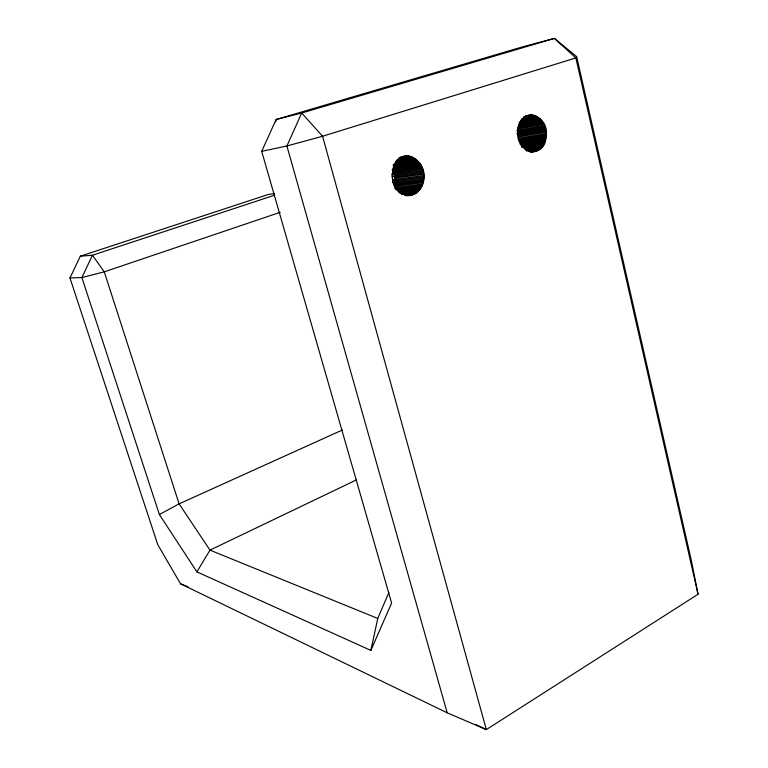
<?xml version="1.0" encoding="UTF-8"?>
<svg xmlns="http://www.w3.org/2000/svg" width="768" height="768" viewBox="0 0 768 768"><rect width="100%" height="100%" fill="white"/><g stroke="black" fill="none" stroke-linecap="round" stroke-linejoin="round"><path stroke-width="1.15" d="M423.293 182.592L394.474 186.461L395.078 178.205L392.246 169.498L421.046 165.024C428.563 177.139 421.68 198 404.803 195.523M546.125 135.677C549.638 114 518.371 106.032 517.997 131.04C514.493 152.746 545.75 160.627 546.125 135.677L518.486 140.256M275.702 121.824L276.125 119.51L523.766 46.502L554.381 38.4L576.634 56.573L691.613 561.706L698.035 594.25L486.336 729.6L447.206 712.819L180.547 583.824L157.747 544.608L69.965 277.968L80.323 256.195L268.262 194.486L274.176 193.613M274.522 195.226L92.458 255.235L81.888 277.546L159.389 514.541L196.896 571.872L370.867 650.4L377.76 618.451L388.934 592.397M370.867 650.4L391.613 603.053L261.706 151.334L276.125 119.51L301.699 113.021L554.381 38.4L575.866 57.926L698.035 594.25M576.634 56.573L575.866 57.926L322.57 136.253L286.886 145.987L261.706 151.334M196.896 571.872L209.971 550.128L356.275 479.981M159.389 514.541L179.107 503.856L342.317 430.022M421.046 165.024C394.205 131.376 376.598 200.573 413.078 194.458M280.195 212.314L104.266 271.843L81.888 277.546L69.965 277.968M525.312 115.843L530.486 114.912M525.802 115.978L531.523 114.893M525.398 116.237L532.262 114.931M523.987 116.794L533.146 115.056M523.718 117.197L534.029 115.238M523.44 117.667L534.902 115.507M523.152 118.214L535.757 115.834M521.693 119.04L536.602 116.237M521.366 119.712L537.427 116.707M521.021 120.451L538.234 117.235M520.646 121.248L539.021 117.83M519.091 122.314L539.77 118.493M519.811 123.014L540.499 119.203M519.341 123.974L541.181 119.971M518.842 124.982L541.843 120.797M518.304 126.038L542.458 121.67M517.718 127.133L543.024 122.582M518.246 128.064L543.562 123.542M517.498 129.082L543.965 124.368M516.854 130.445L544.483 125.568M517.248 131.472L544.877 126.624M517.584 132.528L545.213 127.709M516.72 133.795L545.51 128.813M518.102 134.688L545.741 129.946M518.285 135.792L545.933 131.078M518.419 136.906L546.058 132.23M401.722 156.874L406.022 156.182M400.301 157.277L407.146 156.115M399.955 157.526L408.154 156.144M398.88 157.978L409.162 156.25M518.506 138.211L546.144 133.565M398.784 158.362L410.218 156.442M398.573 158.794L411.158 156.691M518.515 139.142L546.154 134.525M397.248 159.504L412.138 157.018M397.056 160.09L413.098 157.43M395.894 161.05L414.24 158.016M519.552 141.168L546.029 136.81M395.453 161.664L414.96 158.448M395.194 162.451L415.853 159.062M519.408 142.262L545.885 137.933M394.886 163.296L416.707 159.744M520.368 143.146L545.693 139.037M393.408 164.39L417.542 160.493M520.118 144.202L545.443 140.122M393.034 165.35L418.33 161.29M520.973 145.046L545.146 141.178M393.763 166.176L419.078 162.144M521.779 145.872L544.79 142.205M521.386 146.842L544.387 143.203M393.312 167.242L419.779 163.056M522.086 147.59L543.936 144.154M392.803 168.346L420.432 164.016M523.901 148.128L543.437 145.066M524.515 148.8L542.899 145.93M525.082 149.424L542.314 146.755M392.803 170.506L421.603 166.07M525.619 150L541.69 147.523M526.109 150.518L541.027 148.234M526.57 150.989L540.336 148.886M393.293 171.552L422.112 167.155M528.259 151.133L539.731 149.386M528.528 151.574L538.848 150.01M530.035 151.69L538.061 150.47M393.734 172.627L422.563 168.269M531.523 151.738L537.254 150.874M530.525 152.16L536.419 151.2M530.995 152.15L535.574 151.459M394.195 173.462L391.91 173.808L393.082 182.746L395.366 182.429M394.128 173.731L422.957 169.411M394.349 174.902L423.178 170.621M394.733 176.006L423.571 171.773M392.458 176.765L394.742 176.429M394.944 177.168L423.782 172.973M395.078 178.205L423.926 174.048M392.851 179.75L396.278 179.261M395.194 179.52L424.032 175.411M395.222 180.701L424.061 176.63M395.194 181.882L424.032 177.85M395.098 183.11L423.936 179.126M394.954 184.205L423.782 180.259M394.742 185.338L423.571 181.44M395.213 187.632L422.87 183.965M394.915 188.458L422.563 184.819M395.626 189.341L422.112 185.885M397.43 190.042L421.603 186.912M398.035 190.848L421.046 187.891M398.582 191.606L420.442 188.832M399.091 192.326L419.779 189.715M399.542 192.989L419.078 190.541M401.107 193.459L418.33 191.318M401.482 194.016L417.542 192.029M401.808 194.515L416.717 192.682M404.4 194.669L415.862 193.258M404.659 195.034L414.97 193.776M404.899 195.331L414.058 194.218M407.386 195.466L412.147 194.89M408.797 195.398L411.178 195.11M80.323 256.195L92.458 255.235L104.266 271.843L179.107 503.856L209.971 550.128L377.76 618.451M180.547 583.824L187.949 586.723M475.555 724.416L486.336 729.6L322.57 136.253L301.699 113.021L286.886 145.987L447.206 712.819"/></g></svg>
